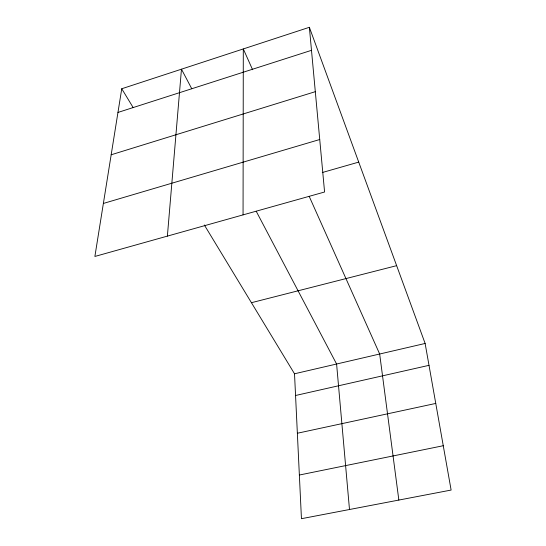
<?xml version="1.0" encoding="UTF-8"?>
<svg xmlns="http://www.w3.org/2000/svg" width="546" height="546" viewBox="0 0 546 546"><rect width="100%" height="100%" fill="white"/><g stroke="black" fill="none" stroke-linecap="round" stroke-linejoin="round"><path stroke-width="0.82" d="M243.059 214.878L243.298 48.935L252.586 69.717M167.383 236.111L181.463 69.192L191.755 88.745M121.751 88.752L94.881 256.456L324.583 192.008L309.364 27.3L121.751 88.752L133.156 107.562M117.956 112.442L311.486 50.328M111.172 154.784L315.308 91.68M103.371 203.446L319.731 139.517M322.29 172.529L358.722 162.107M251.44 302.702L396.642 265.663M294.519 373.785L425.129 343.461L451.119 490.062L301.447 518.7L294.519 373.785L204.327 224.979M295.557 395.495L429.006 365.335M297.358 433.244L435.763 403.433M299.358 475.027L443.256 445.727M256.217 211.261L336.595 364.011L349.495 509.507M309.207 196.389L379.668 354.013L398.846 500.061M309.364 27.3L425.129 343.461"/></g></svg>
